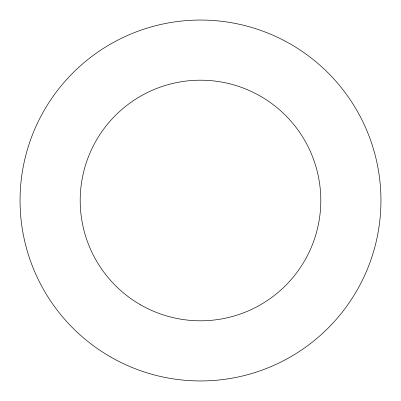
<?xml version="1.0" encoding="UTF-8"?>
<svg xmlns="http://www.w3.org/2000/svg" width="401" height="401" viewBox="0 0 401 401"><rect width="100%" height="100%" fill="white"/><g stroke="black" fill="none" stroke-linecap="round" stroke-linejoin="round"><path stroke-width="0.6" d="M140.35 304.685A120.3 120.3 0 0 0 320.8 200.5A120.3 120.3 0 0 0 140.35 96.315A120.3 120.3 0 0 0 140.35 304.685M110.275 356.775A180.45 180.45 0 0 0 380.95 200.5A180.45 180.45 0 0 0 110.275 44.225A180.45 180.45 0 0 0 110.275 356.775"/></g></svg>
